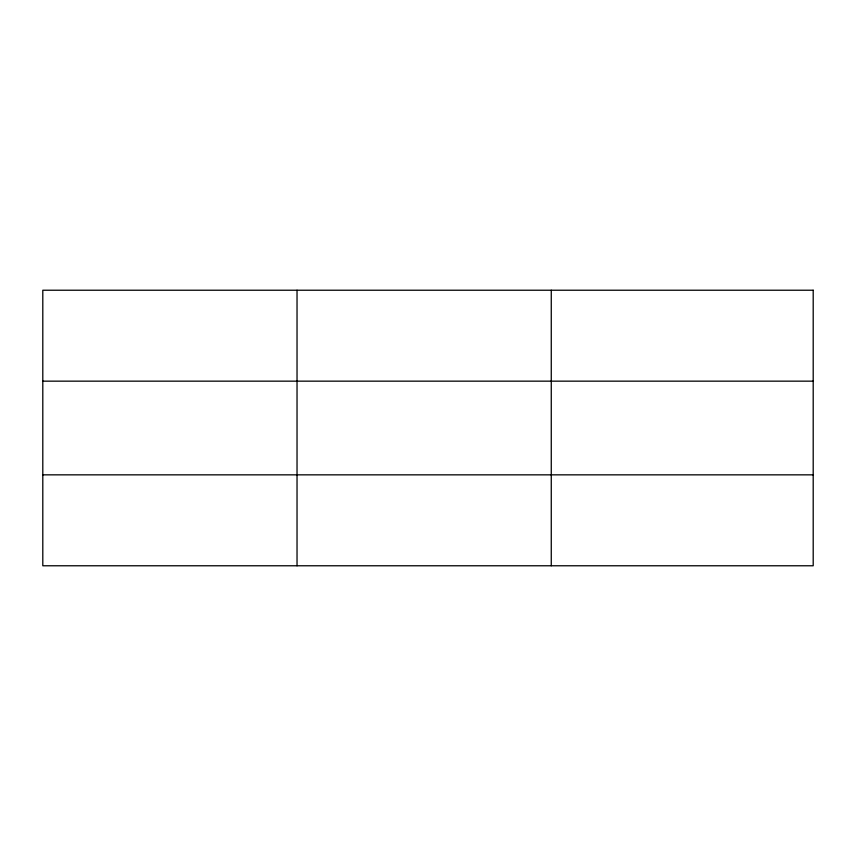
<?xml version="1.0" encoding="UTF-8"?>
<svg xmlns="http://www.w3.org/2000/svg" width="856" height="856" viewBox="0 0 856 856"><rect width="100%" height="100%" fill="white"/><g stroke="black" fill="none" stroke-linecap="round" stroke-linejoin="round"><path stroke-width="1.28" d="M297.032 290.227L297.032 565.773M551.264 290.227L551.264 565.773M42.8 381.155L813.2 381.155M42.8 474.845L813.2 474.845M813.2 290.227L813.2 565.773L42.8 565.773L42.8 290.227L813.2 290.227"/></g></svg>
